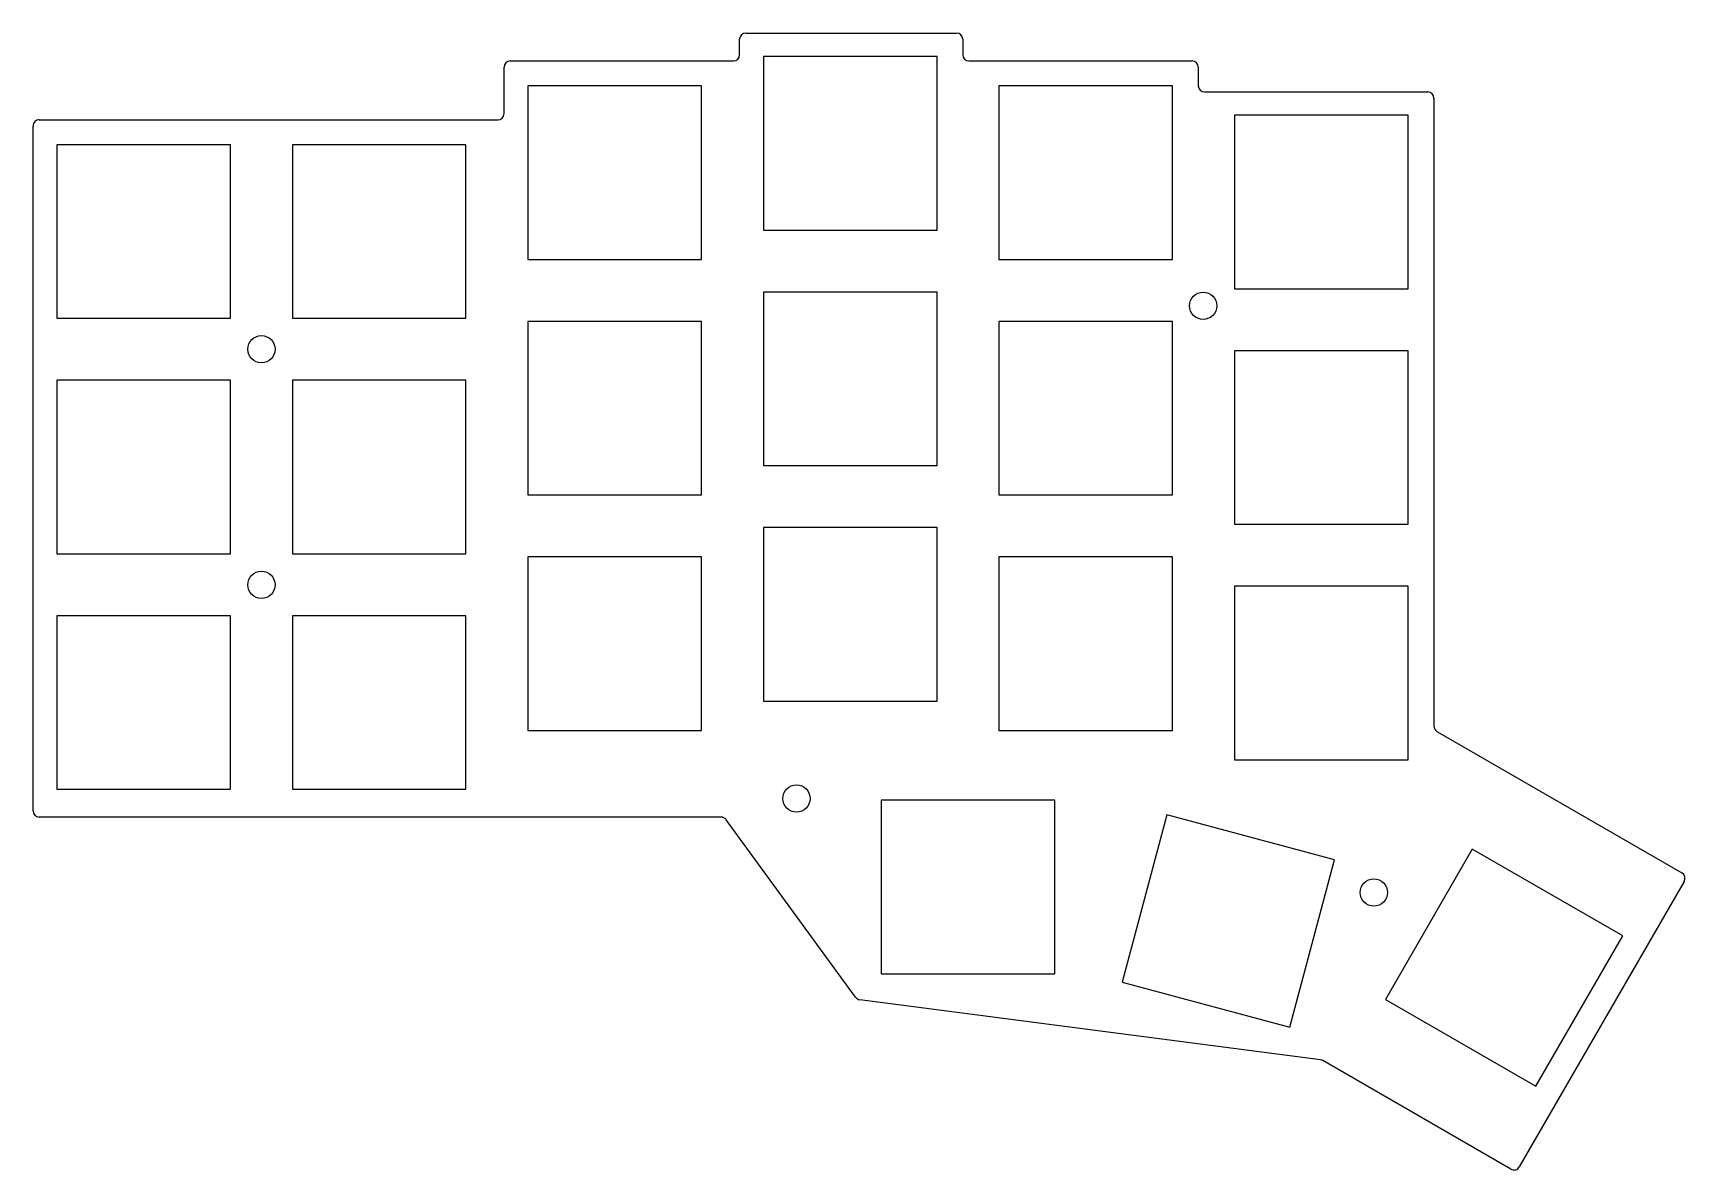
# Model space of a CAD drawing. Header units: millimetres. Extents: x 91 to 224, y -138 to -46.
import ezdxf

# ---------------------------------------------------------------- set-up
doc = ezdxf.new("R2010")
doc.units = ezdxf.units.MM

msp = doc.modelspace()

# ---------------------------------------------------------------- linework, layer by layer
for p, q in [((148.08, -47.74), (148.08, -46.49)), ((148.58, -45.99), (165.58, -45.99)), ((166.08, -46.49), (166.08, -47.74)), ((164, -47.88), (150, -47.88)), ((150, -47.88), (150, -61.88)), ((164, -61.88), (164, -47.88)), ((129.08, -52.49), (129.08, -48.74)), ((129.58, -48.24), (147.58, -48.24)), ((166.58, -48.24), (184.58, -48.24)), ((185.08, -48.74), (185.08, -50.24)), ((145, -50.25), (131, -50.25)), ((131, -50.25), (131, -64.25)), ((145, -64.25), (145, -50.25)), ((183, -50.25), (169, -50.25)), ((169, -50.25), (169, -64.25)), ((183, -64.25), (183, -50.25)), ((185.58, -50.74), (203.58, -50.74)), ((204.08, -51.24), (204.08, -52.99)), ((91.58, -52.99), (128.58, -52.99)), ((202, -52.62), (188, -52.62)), ((188, -52.62), (188, -66.62)), ((202, -66.62), (202, -52.62)), ((204.08, -52.99), (204.08, -101.91)), ((91.08, -108.74), (91.08, -53.49)), ((107, -55), (93, -55)), ((93, -55), (93, -69)), ((107, -69), (107, -55)), ((126, -55), (112, -55)), ((112, -55), (112, -69)), ((126, -69), (126, -55)), ((150, -61.88), (164, -61.88)), ((131, -64.25), (145, -64.25)), ((169, -64.25), (183, -64.25)), ((188, -66.62), (202, -66.62)), ((164, -66.88), (150, -66.88)), ((150, -66.88), (150, -80.88)), ((164, -80.88), (164, -66.88)), ((93, -69), (107, -69)), ((112, -69), (126, -69)), ((145, -69.25), (131, -69.25)), ((131, -69.25), (131, -83.25)), ((145, -83.25), (145, -69.25)), ((183, -69.25), (169, -69.25)), ((169, -69.25), (169, -83.25)), ((183, -83.25), (183, -69.25)), ((202, -71.62), (188, -71.62)), ((188, -71.62), (188, -85.62)), ((202, -85.62), (202, -71.62)), ((107, -74), (93, -74)), ((93, -74), (93, -88)), ((107, -88), (107, -74)), ((126, -74), (112, -74)), ((112, -74), (112, -88)), ((126, -88), (126, -74)), ((150, -80.88), (164, -80.88)), ((131, -83.25), (145, -83.25)), ((169, -83.25), (183, -83.25)), ((164, -85.88), (150, -85.88)), ((150, -85.88), (150, -99.88)), ((164, -99.88), (164, -85.88)), ((188, -85.62), (202, -85.62)), ((93, -88), (107, -88)), ((112, -88), (126, -88)), ((145, -88.25), (131, -88.25)), ((131, -88.25), (131, -102.25)), ((145, -102.25), (145, -88.25)), ((183, -88.25), (169, -88.25)), ((169, -88.25), (169, -102.25)), ((183, -102.25), (183, -88.25)), ((202, -90.62), (188, -90.62)), ((188, -90.62), (188, -104.62)), ((202, -104.62), (202, -90.62)), ((107, -93), (93, -93)), ((93, -93), (93, -107)), ((107, -107), (107, -93)), ((126, -93), (112, -93)), ((112, -93), (112, -107)), ((126, -107), (126, -93)), ((150, -99.88), (164, -99.88)), ((131, -102.25), (145, -102.25)), ((169, -102.25), (183, -102.25)), ((204.33, -102.34), (224.09, -113.75)), ((188, -104.62), (202, -104.62)), ((93, -107), (107, -107)), ((112, -107), (126, -107)), ((173.5, -107.88), (159.5, -107.88)), ((159.5, -107.88), (159.5, -121.88)), ((173.5, -121.88), (173.5, -107.88)), ((146.59, -109.24), (91.58, -109.24)), ((182.55, -109.05), (178.93, -122.57)), ((196.07, -112.68), (182.55, -109.05)), ((157.43, -123.78), (146.99, -109.45)), ((207.18, -111.83), (200.18, -123.95)), ((219.31, -118.83), (207.18, -111.83)), ((192.45, -126.2), (196.07, -112.68)), ((224.27, -114.43), (210.97, -137.46)), ((212.31, -130.95), (219.31, -118.83)), ((159.5, -121.88), (173.5, -121.88)), ((178.93, -122.57), (192.45, -126.2)), ((194.94, -128.82), (157.77, -123.98)), ((200.18, -123.95), (212.31, -130.95)), ((210.29, -137.64), (195.12, -128.88))]:
    msp.add_line(p, q)
for centre in [(185.47, -67.99), (109.5, -71.5), (109.5, -90.5), (152.66, -107.74), (199.24, -115.32)]:
    msp.add_circle(centre, 1.1)
for centre, start, end in [((148.58, -46.49), 90, 180), ((165.58, -46.49), 0, 90), ((147.58, -47.74), 270, 0), ((166.58, -47.74), 180, 270), ((129.58, -48.74), 90, 180), ((184.58, -48.74), 0, 90), ((185.58, -50.24), 180, 270), ((203.58, -51.24), 0.0254, 90), ((91.58, -53.49), 90.0015, 180.002), ((128.58, -52.49), 270.0015, 0), ((203.58, -52.99), 0, 0.0254), ((204.58, -101.91), 180, 240), ((91.58, -108.74), 180.002, 270), ((146.59, -109.74), 36.0829, 90), ((223.84, -114.18), 330.0022, 60), ((157.84, -123.48), 216.0829, 262.5737), ((194.87, -129.32), 60, 82.5737), ((210.54, -137.21), 240, 330.0022)]:
    msp.add_arc(centre, 0.5, start, end)

doc.saveas('drawing.dxf')
